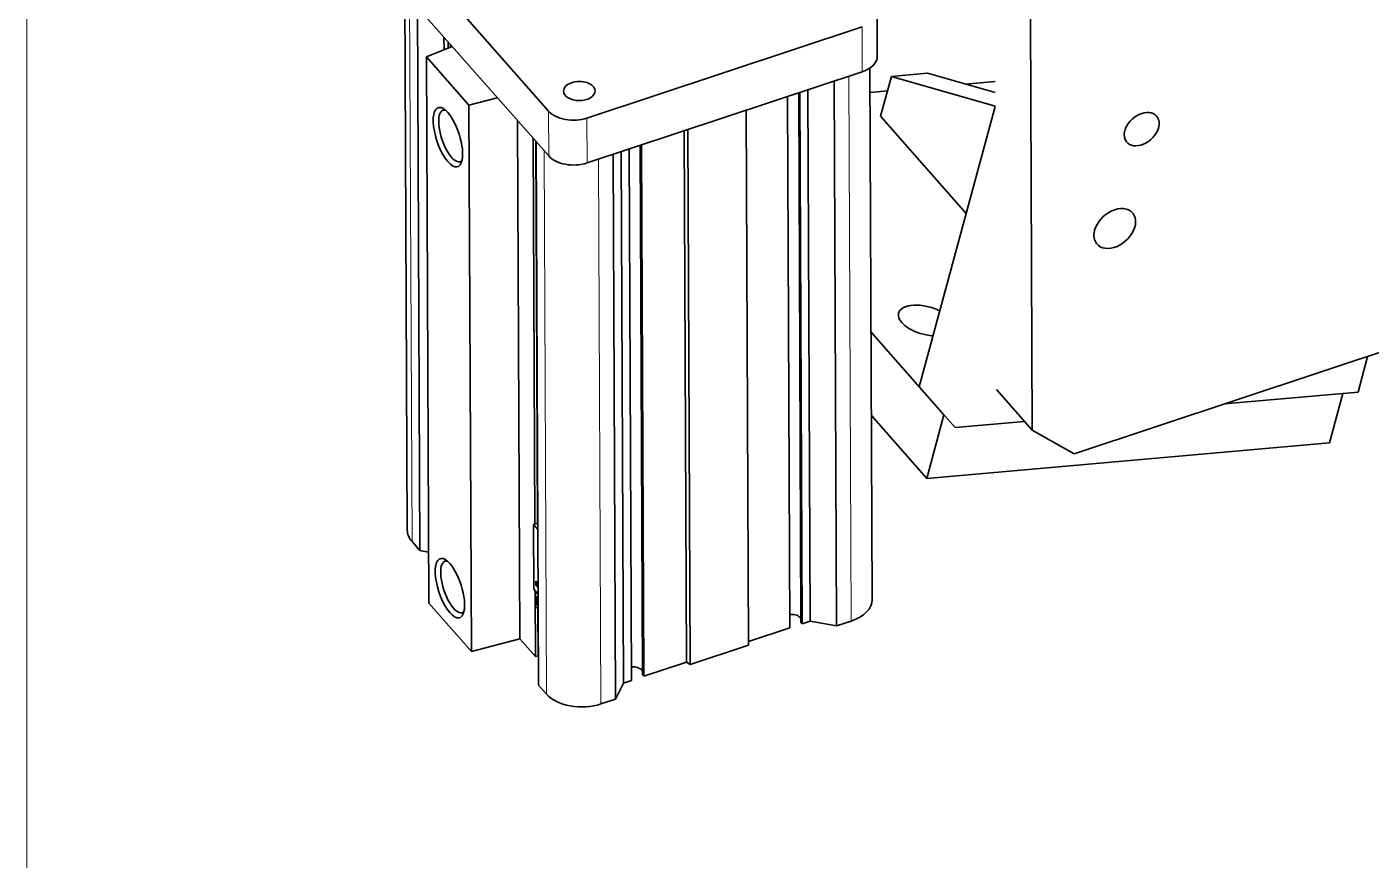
# Model space of a CAD drawing. Header units: millimetres. Extents: x -30157 to 38882, y -29543 to -7215.
# Drawn here: x -29017.1 to -28946.1, y -29438.1 to -29394.1 of the extents above; entities that cross this region are included whole.
import ezdxf

# ---------------------------------------------------------------- set-up
doc = ezdxf.new("R2010")
doc.units = ezdxf.units.MM
doc.header["$LTSCALE"] = 0.5
doc.layers.add('标注线', color=3, linetype='Continuous', lineweight=18)

msp = doc.modelspace()

# ---------------------------------------------------------------- linework, layer by layer
at = {"color": 7, "lineweight": 35}
for p, q in [((-28997.348, -29389.649), (-28989.538, -29398.517)), ((-28997.338, -29392.022), (-28989.527, -29400.89)), ((-28997.124, -29392.265), (-28996.999, -29420.654)), ((-28996.329, -29421.738), (-28996.455, -29393.024)), ((-28987.506, -29398.885), (-28972.972, -29394.068)), ((-28963.987, -29415.376), (-28964.083, -29393.62)), ((-28995.861, -29424.53), (-28995.988, -29395.654)), ((-28972.559, -29396.247), (-28972.435, -29424.318)), ((-28987.496, -29401.258), (-28972.962, -29396.441)), ((-28974.33, -29425.726), (-28974.456, -29396.937)), ((-28971.428, -29396.688), (-28965.947, -29398.258)), ((-28976.792, -29425.831), (-28976.916, -29397.752)), ((-28976.324, -29397.556), (-28976.201, -29425.533)), ((-28976.132, -29425.612), (-28976.255, -29397.533)), ((-28975.718, -29425.475), (-28975.841, -29397.396)), ((-28993.612, -29427.083), (-28993.74, -29398.207)), ((-28978.974, -29426.745), (-28979.099, -29398.475)), ((-28965.947, -29398.284), (-28969.951, -29413.092)), ((-28991.053, -29426.404), (-28991.174, -29399.021)), ((-28971.995, -29398.788), (-28967.472, -29403.926)), ((-28982.252, -29427.641), (-28982.376, -29399.561)), ((-28982.057, -29427.767), (-28982.182, -29399.497)), ((-28990.252, -29420.344), (-28990.342, -29399.965)), ((-28990.123, -29420.301), (-28990.212, -29400.113)), ((-28990.062, -29428.854), (-28990.188, -29400.14)), ((-28985.574, -29428.742), (-28985.698, -29400.662)), ((-28985.16, -29428.604), (-28985.284, -29400.525)), ((-28984.692, -29400.329), (-28984.569, -29428.306)), ((-28984.5, -29428.385), (-28984.623, -29400.306)), ((-28985.992, -29429.592), (-28986.119, -29400.802)), ((-28961.776, -29416.624), (-28930.946, -29406.406)), ((-28972.497, -29410.199), (-28968.649, -29414.571)), ((-28953.83, -29413.99), (-28946.779, -29413.369)), ((-28948.279, -29416.057), (-28969.558, -29417.93))]:
    msp.add_line(p, q, dxfattribs=at)
at = {"color": 7, "lineweight": 13}
for p, q in [((-28996.872, -29392.551), (-28996.745, -29421.265)), ((-28973.554, -29425.469), (-28973.681, -29396.68)), ((-28989.645, -29429.327), (-28989.771, -29400.613)), ((-28986.894, -29401.059), (-28986.767, -29429.849))]:
    msp.add_line(p, q, dxfattribs=at)
at = {"color": 7, "lineweight": 35, "ltscale": 0.237347}
msp.add_line((-28972.172, -29395.628), (-28972.182, -29393.255), dxfattribs=at)
at = {"color": 7, "lineweight": 13, "ltscale": 0.237347}
for p, q in [((-28972.962, -29396.441), (-28972.972, -29394.068)), ((-28989.538, -29398.517), (-28989.527, -29400.89))]:
    msp.add_line(p, q, dxfattribs=at)
at = {"color": 7, "lineweight": 35, "ltscale": 0.067188}
msp.add_line((-28995.058, -29395.279), (-28995.061, -29394.607), dxfattribs=at)
at = {"color": 7, "lineweight": 35, "ltscale": 0.033017}
msp.add_line((-28994.837, -29395.189), (-28994.839, -29394.859), dxfattribs=at)
at = {"color": 7, "lineweight": 35, "ltscale": 0.147113}
msp.add_line((-28995.988, -29395.654), (-28994.624, -29395.103), dxfattribs=at)
at = {"color": 7, "lineweight": 35, "ltscale": 0.340194}
msp.add_line((-28993.74, -29398.207), (-28995.988, -29395.654), dxfattribs=at)
at = {"color": 7, "lineweight": 35, "ltscale": 0.013001}
msp.add_line((-28994.708, -29395.137), (-28994.709, -29395.007), dxfattribs=at)
at = {"color": 7, "lineweight": 35, "ltscale": 0.217489}
msp.add_line((-28971.995, -29398.788), (-28971.428, -29396.688), dxfattribs=at)
at = {"color": 7, "lineweight": 35, "ltscale": 0.192245}
msp.add_line((-28969.513, -29396.52), (-28971.428, -29396.688), dxfattribs=at)
at = {"color": 7, "lineweight": 35, "ltscale": 0.370604}
msp.add_line((-28965.95, -29397.54), (-28969.513, -29396.52), dxfattribs=at)
at = {"color": 7, "lineweight": 35, "ltscale": 0.157428}
msp.add_line((-28967.521, -29397.09), (-28965.952, -29396.952), dxfattribs=at)
at = {"color": 7, "lineweight": 35, "ltscale": 0.155064}
msp.add_line((-28992.241, -29397.809), (-28993.74, -29398.207), dxfattribs=at)
at = {"color": 7, "lineweight": 35, "ltscale": 0.092238}
msp.add_line((-28972.553, -29397.533), (-28971.634, -29397.452), dxfattribs=at)
at = {"color": 7, "lineweight": 13, "ltscale": 0.237344}
msp.add_line((-28987.506, -29398.885), (-28987.496, -29401.258), dxfattribs=at)
at = {"color": 7, "lineweight": 35, "ltscale": 0.003517}
msp.add_line((-28959.099, -29399.553), (-28959.107, -29399.587), dxfattribs=at)
at = {"color": 7, "lineweight": 35, "ltscale": 0.003519}
msp.add_line((-28960.69, -29404.819), (-28960.699, -29404.853), dxfattribs=at)
at = {"color": 7, "lineweight": 35, "ltscale": 0.003556}
msp.add_line((-28958.571, -29404.661), (-28958.561, -29404.626), dxfattribs=at)
at = {"color": 7, "lineweight": 35, "ltscale": 0.195271}
msp.add_line((-28946.27, -29411.484), (-28946.779, -29413.369), dxfattribs=at)
at = {"color": 7, "lineweight": 35, "ltscale": 0.286532}
msp.add_line((-28968.058, -29415.243), (-28969.951, -29413.092), dxfattribs=at)
at = {"color": 7, "lineweight": 35, "ltscale": 0.286481}
msp.add_line((-28965.881, -29413.226), (-28963.987, -29415.376), dxfattribs=at)
at = {"color": 7, "lineweight": 35, "ltscale": 0.271131}
msp.add_line((-28947.572, -29413.439), (-28948.279, -29416.057), dxfattribs=at)
at = {"color": 7, "lineweight": 35, "ltscale": 0.441975}
msp.add_line((-28972.478, -29414.613), (-28969.558, -29417.93), dxfattribs=at)
at = {"color": 7, "lineweight": 35, "ltscale": 0.347984}
msp.add_line((-28968.649, -29414.571), (-28969.558, -29417.93), dxfattribs=at)
at = {"color": 7, "lineweight": 35, "ltscale": 0.368296}
msp.add_line((-28968.058, -29415.243), (-28964.389, -29414.92), dxfattribs=at)
at = {"color": 7, "lineweight": 35, "ltscale": 0.253873}
msp.add_line((-28961.776, -29416.624), (-28963.987, -29415.376), dxfattribs=at)
at = {"color": 7, "lineweight": 35, "ltscale": 0.024145}
msp.add_line((-28990.099, -29420.293), (-28990.328, -29420.369), dxfattribs=at)
at = {"color": 7, "lineweight": 35, "ltscale": 0.341559}
msp.add_line((-28990.328, -29420.369), (-28990.313, -29423.785), dxfattribs=at)
at = {"color": 7, "lineweight": 35, "ltscale": 0.034903}
msp.add_line((-28990.098, -29420.631), (-28990.328, -29420.369), dxfattribs=at)
at = {"color": 7, "lineweight": 35, "ltscale": 0.063041}
for p, q in [((-28996.329, -29421.738), (-28996.745, -29421.265)), ((-28989.645, -29429.327), (-28990.062, -29428.854))]:
    msp.add_line(p, q, dxfattribs=at)
at = {"color": 7, "lineweight": 35, "ltscale": 0.046333}
msp.add_line((-28995.873, -29421.821), (-28996.329, -29421.738), dxfattribs=at)
at = {"color": 7, "lineweight": 35, "ltscale": 0.019779}
for p, q in [((-28990.209, -29423.358), (-28990.208, -29423.556)), ((-28990.09, -29423.69), (-28990.091, -29423.493))]:
    msp.add_line(p, q, dxfattribs=at)
at = {"color": 7, "lineweight": 35, "ltscale": 0.017906}
for p, q in [((-28990.091, -29423.493), (-28990.209, -29423.358)), ((-28990.208, -29423.556), (-28990.09, -29423.69))]:
    msp.add_line(p, q, dxfattribs=at)
at = {"color": 7, "lineweight": 35, "ltscale": 0.034901}
msp.add_line((-28990.083, -29424.047), (-28990.313, -29423.785), dxfattribs=at)
at = {"color": 7, "lineweight": 35, "ltscale": 0.347596}
msp.add_line((-28990.221, -29427.348), (-28990.237, -29423.872), dxfattribs=at)
at = {"color": 7, "lineweight": 35, "ltscale": 0.080585}
msp.add_line((-28990.225, -29423.886), (-28990.221, -29424.692), dxfattribs=at)
at = {"color": 7, "lineweight": 35, "ltscale": 0.004639}
msp.add_line((-28990.164, -29423.541), (-28990.208, -29423.556), dxfattribs=at)
at = {"color": 7, "lineweight": 35, "ltscale": 0.013287}
msp.add_line((-28990.165, -29423.409), (-28990.164, -29423.541), dxfattribs=at)
at = {"color": 7, "lineweight": 35, "ltscale": 0.011196}
msp.add_line((-28990.164, -29423.541), (-28990.09, -29423.625), dxfattribs=at)
at = {"color": 7, "lineweight": 35, "ltscale": 0.340192}
msp.add_line((-28993.612, -29427.083), (-28995.861, -29424.53), dxfattribs=at)
at = {"color": 7, "lineweight": 35, "ltscale": 0.021488}
msp.add_line((-28990.221, -29424.692), (-28990.079, -29424.853), dxfattribs=at)
at = {"color": 7, "lineweight": 35, "ltscale": 0.005603}
msp.add_line((-28990.163, -29424.273), (-28990.109, -29424.256), dxfattribs=at)
at = {"color": 7, "lineweight": 35, "ltscale": 0.02424}
msp.add_line((-28990.081, -29424.502), (-28990.163, -29424.273), dxfattribs=at)
at = {"color": 7, "lineweight": 35, "ltscale": 0.003253}
msp.add_line((-28990.113, -29424.247), (-28990.082, -29424.236), dxfattribs=at)
at = {"color": 7, "lineweight": 35, "ltscale": 0.009264}
msp.add_line((-28990.113, -29424.247), (-28990.081, -29424.334), dxfattribs=at)
at = {"color": 7, "lineweight": 35, "ltscale": 0.247927}
msp.add_line((-28990.092, -29427.305), (-28990.103, -29424.826), dxfattribs=at)
at = {"color": 7, "lineweight": 35, "ltscale": 0.043595}
msp.add_line((-28975.718, -29425.475), (-28976.132, -29425.612), dxfattribs=at)
at = {"color": 7, "lineweight": 35, "ltscale": 0.141072}
msp.add_line((-28974.33, -29425.726), (-28975.718, -29425.475), dxfattribs=at)
at = {"color": 7, "lineweight": 35, "ltscale": 0.081681}
msp.add_line((-28973.554, -29425.469), (-28974.33, -29425.726), dxfattribs=at)
at = {"color": 7, "lineweight": 35, "ltscale": 0.22997}
msp.add_line((-28976.792, -29425.831), (-28978.975, -29426.554), dxfattribs=at)
at = {"color": 7, "lineweight": 35, "ltscale": 0.010524}
msp.add_line((-28976.132, -29425.612), (-28976.201, -29425.533), dxfattribs=at)
at = {"color": 7, "lineweight": 35, "ltscale": 0.264804}
msp.add_line((-28991.053, -29426.404), (-28993.612, -29427.083), dxfattribs=at)
at = {"color": 7, "lineweight": 35, "ltscale": 0.12585}
msp.add_line((-28990.221, -29427.348), (-28991.053, -29426.404), dxfattribs=at)
at = {"color": 7, "lineweight": 35, "ltscale": 0.324797}
msp.add_line((-28978.974, -29426.745), (-28982.057, -29427.767), dxfattribs=at)
at = {"color": 7, "lineweight": 35, "ltscale": 0.013638}
msp.add_line((-28990.092, -29427.305), (-28990.221, -29427.348), dxfattribs=at)
at = {"color": 7, "lineweight": 35, "ltscale": 0.236757}
msp.add_line((-28982.252, -29427.641), (-28984.5, -29428.385), dxfattribs=at)
at = {"color": 7, "lineweight": 35, "ltscale": 0.023238}
msp.add_line((-28982.057, -29427.767), (-28982.252, -29427.641), dxfattribs=at)
at = {"color": 7, "lineweight": 35, "ltscale": 0.010526}
msp.add_line((-28984.5, -29428.385), (-28984.569, -29428.306), dxfattribs=at)
at = {"color": 7, "lineweight": 35, "ltscale": 0.094721}
msp.add_line((-28985.574, -29428.742), (-28985.992, -29429.592), dxfattribs=at)
at = {"color": 7, "lineweight": 35, "ltscale": 0.043598}
msp.add_line((-28985.16, -29428.604), (-28985.574, -29428.742), dxfattribs=at)
at = {"color": 7, "lineweight": 35, "ltscale": 0.081684}
msp.add_line((-28985.992, -29429.592), (-28986.767, -29429.849), dxfattribs=at)
at = {"color": 7, "lineweight": 35}
for centre, radius in [((-28957.805, -29399.119), 0.51), ((-28959.145, -29404.3), 0.609)]:
    msp.add_arc(centre, radius, 37.50002, 41.3541, dxfattribs=at)
for centre, major_axis, ratio, start_param, end_param in [((-28973.672, -29395.635), (1.5, 0.007), 0.611631, 5.202802, 6.283184), ((-28987.911, -29397.457), (0.831, 0.004), 0.611631, 0.000053, 3.141646), ((-28987.911, -29397.457), (0.831, 0.004), 0.611631, 3.141646, 4.702802), ((-28987.911, -29397.457), (0.831, 0.004), 0.611631, 4.702802, 6.283238), ((-28994.851, -29399.897), (0.517, -1.561), 0.372621, 2.72836, 6.69642), ((-28994.662, -29399.835), (-0.45, 1.358), 0.372621, 6.283092, 9.424685), ((-28994.662, -29399.835), (-0.45, 1.358), 0.372621, 6.035377, 6.283092), ((-28994.851, -29399.897), (0.517, -1.561), 0.372621, 2.421976, 2.72836), ((-28988.216, -29398.079), (-1.5, -0.007), 0.611631, 0.490413, 2.06121), ((-28958.207, -29399.473), (0.786, 0.692), 0.697898, 6.282986, 8.614847), ((-28994.851, -29399.897), (0.517, -1.561), 0.372621, 0.413234, 2.421976), ((-28958.207, -29399.473), (-0.786, -0.692), 0.697898, 2.294064, 3.094617), ((-28958.207, -29399.473), (0.786, 0.692), 0.697768, 2.371217, 3.094808), ((-28958.207, -29399.473), (0.786, 0.692), 0.697898, 3.094783, 5.434961), ((-28994.662, -29399.835), (-0.45, 1.358), 0.372621, 3.1415, 3.389413), ((-28988.206, -29400.452), (-1.5, -0.007), 0.611631, 0.490413, 2.06121), ((-28959.626, -29404.723), (0.938, 0.826), 0.697896, 6.282987, 8.614941), ((-28959.626, -29404.723), (-0.938, -0.826), 0.697898, 2.332654, 3.094418), ((-28959.626, -29404.722), (0.938, 0.826), 0.697898, 2.364806, 3.094781), ((-28959.626, -29404.722), (0.938, 0.826), 0.697898, 3.094781, 5.44119), ((-28969.599, -29409.585), (-1.448, 0.392), 0.493123, 4.318439, 6.283296), ((-28969.599, -29409.585), (-1.448, 0.392), 0.493123, 0.00011, 1.710859), ((-28969.599, -29409.585), (-1.448, 0.392), 0.493123, 1.710859, 1.964746), ((-28994.874, -29420.645), (-2.125, -0.009), 0.611631, 6.283184, 6.773599), ((-28994.746, -29423.73), (0.517, -1.561), 0.372621, 2.72836, 6.69642), ((-28994.557, -29423.668), (-0.45, 1.358), 0.372621, 6.283092, 9.424685), ((-28994.557, -29423.668), (-0.45, 1.358), 0.372621, 6.035377, 6.283092), ((-28994.746, -29423.73), (0.517, -1.561), 0.372621, 2.421976, 2.72836), ((-28994.746, -29423.73), (0.517, -1.561), 0.372621, 0.413234, 2.421976), ((-28990.057, -29424.484), (0.098, -0.297), 0.372621, 3.1415, 3.992772), ((-28990.057, -29424.484), (0.098, -0.297), 0.372621, 3.992772, 5.402976), ((-28990.057, -29424.484), (-0.079, 0.237), 0.372621, 0.370474, 2.220742), ((-28990.057, -29424.484), (0.098, -0.297), 0.372621, 2.582569, 3.1415), ((-28990.057, -29424.484), (0.079, -0.237), 0.372621, 2.623211, 2.902681), ((-28974.56, -29424.327), (-2.125, -0.009), 0.611631, 2.06121, 3.141591), ((-28994.557, -29423.668), (-0.45, 1.358), 0.372621, 3.1415, 3.389413), ((-28976.71, -29425.439), (-0.533, -0.002), 0.611631, 3.439935, 4.870162), ((-28989.581, -29427.396), (-0.533, -0.002), 0.611631, 5.865204, 5.992267), ((-28985.079, -29428.213), (-0.533, -0.002), 0.611631, 3.439935, 4.870162), ((-28987.773, -29428.707), (-2.125, -0.009), 0.611631, 0.490413, 2.06121)]:
    msp.add_ellipse(centre, major_axis=major_axis, ratio=ratio, start_param=start_param, end_param=end_param, dxfattribs=at)
at = {"layer": '标注线'}
msp.add_line((-29017.091, -29445.523), (-29017.091, -29298.687), dxfattribs=at)

doc.saveas('drawing.dxf')
